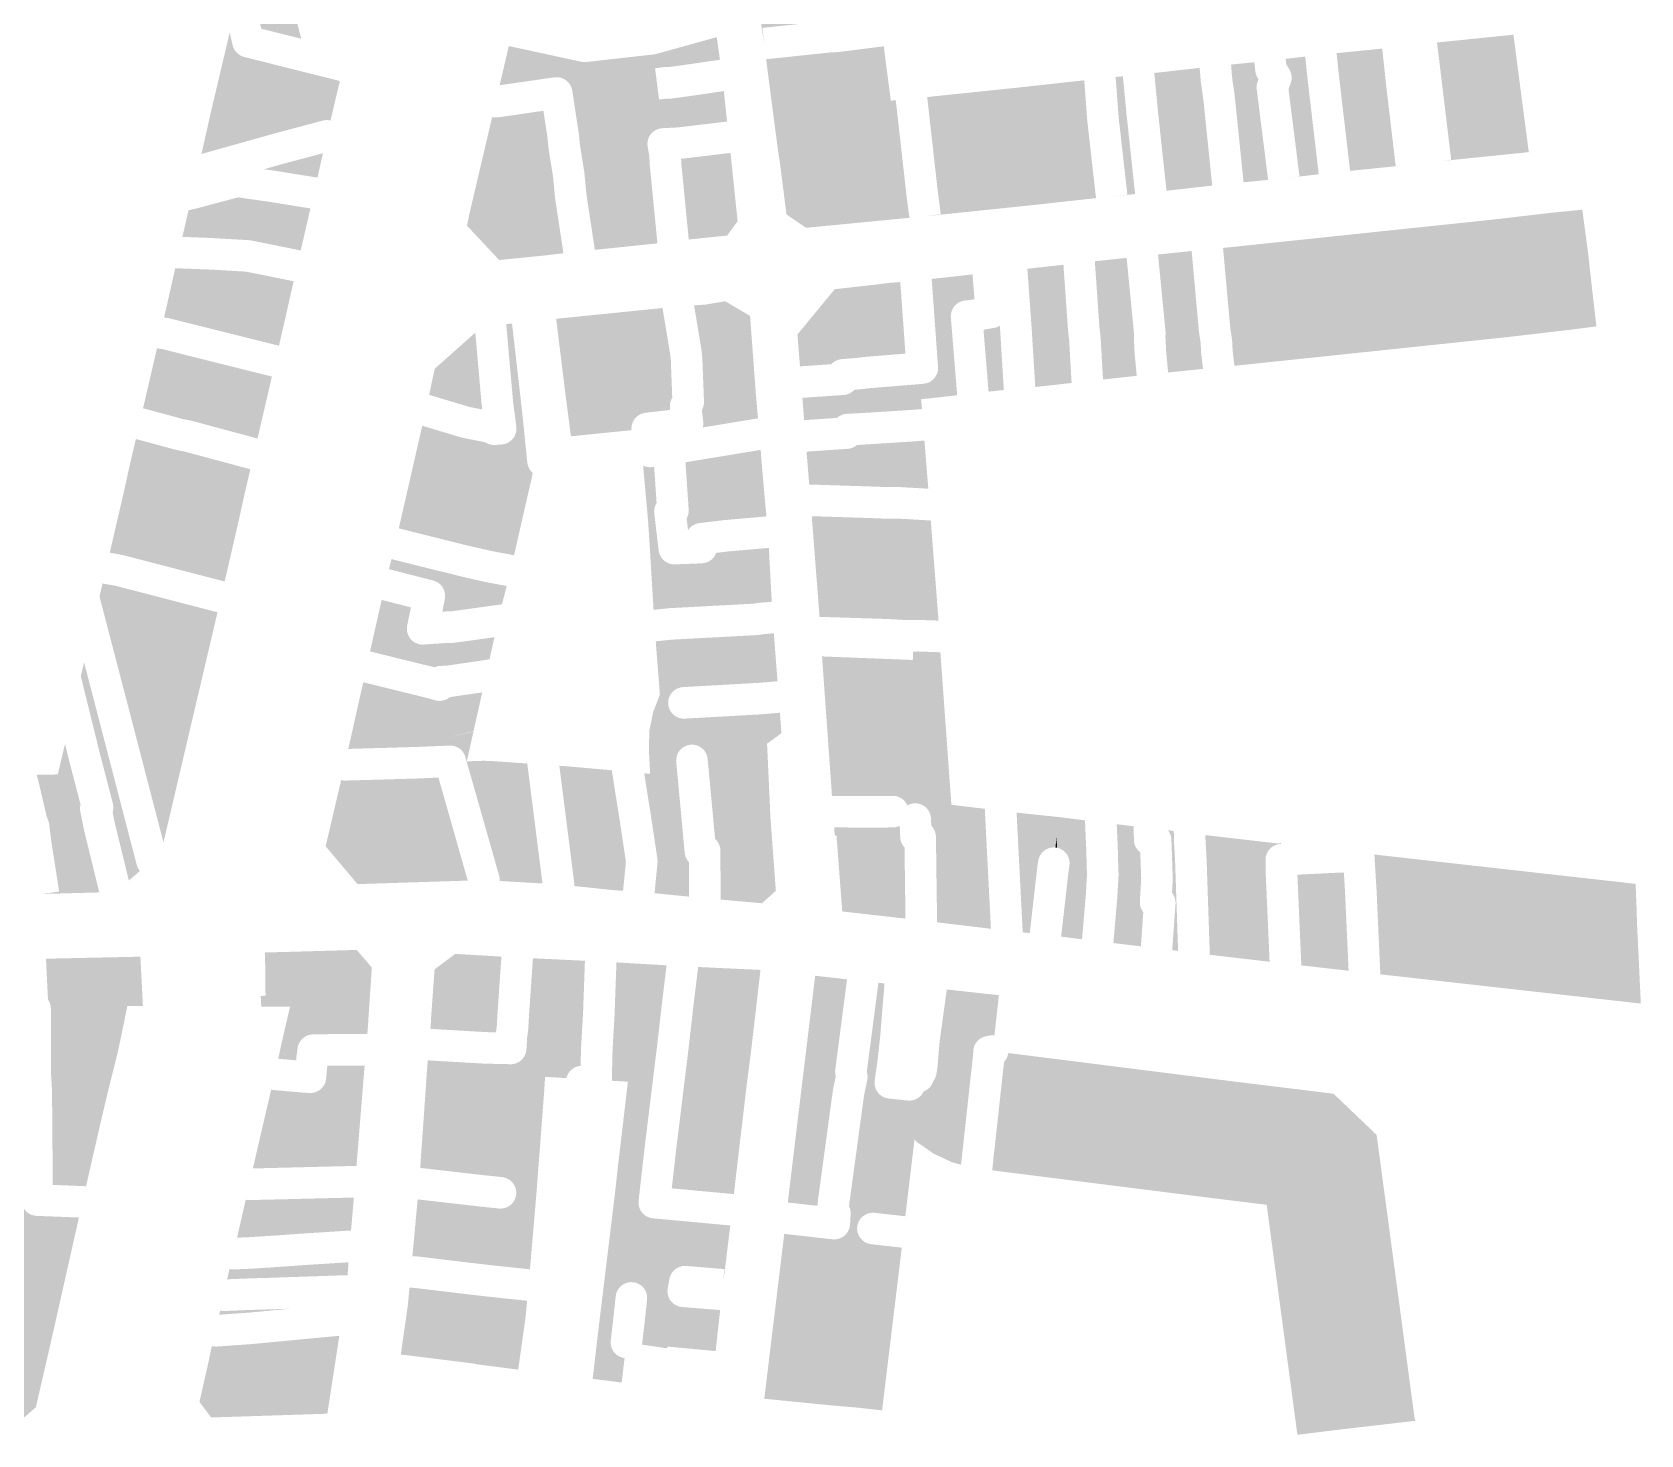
# Model space of a CAD drawing. Header units: inches. Extents: x 352763 to 353231, y 6688977 to 6689597.
# Drawn here: x 353011.4 to 353215.3, y 6688994.9 to 6689172.6 of the extents above; entities that cross this region are included whole.
import ezdxf

# ---------------------------------------------------------------- set-up
doc = ezdxf.new("R2010")
doc.units = ezdxf.units.IN
doc.header["$MEASUREMENT"] = 0

msp = doc.modelspace()

# ---------------------------------------------------------------- hatches: boundary and pattern name
for points in [[(353044.5577, 6689175.4733), (353045.5285, 6689171.7357), (353040.45, 6689173.0113), (353040.1798, 6689174.1863), (353040.1573, 6689174.2748), (353038.3407, 6689180.7952), (353038.4246, 6689181.142), (353040.5513, 6689190.211), (353044.0925, 6689176.8873), (353044.127, 6689176.772), (353044.5577, 6689175.4733)], [(353103.9806, 6689173.1156), (353104.1903, 6689171.1266), (353103.0419, 6689178.7594), (353102.7866, 6689180.8883), (353101.7285, 6689188.6624), (353110.267, 6689189.4892), (353110.3317, 6689189.4965), (353112.6941, 6689189.8031), (353116.3027, 6689190.2505), (353116.5917, 6689190.2713), (353117.6339, 6689183.0232), (353117.6798, 6689182.675), (353117.9085, 6689180.769), (353118.8135, 6689174.7441), (353113.1622, 6689174.0342), (353112.244, 6689173.9843), (353112.1429, 6689173.9762), (353103.9806, 6689173.1156)], [(353050.4192, 6689166.384), (353049.2317, 6689161.3788), (353049.1189, 6689161.4091), (353048.7716, 6689161.4394), (353048.4243, 6689161.4091), (353048.2558, 6689161.3718), (353042.0823, 6689159.7238), (353032.876, 6689157.1374), (353034.1579, 6689162.8205), (353036.2615, 6689171.6894), (353036.4524, 6689172.547), (353036.8262, 6689170.9215), (353036.8959, 6689170.6857), (353037.0432, 6689170.3698), (353037.2432, 6689170.0842), (353037.4897, 6689169.8377), (353037.7753, 6689169.6377), (353038.0912, 6689169.4904), (353038.2881, 6689169.43), (353050.3935, 6689166.3895), (353050.4192, 6689166.384)], [(353090.1595, 6689169.7431), (353090.3942, 6689167.2556), (353087.3266, 6689166.6551), (353083.7237, 6689165.9745), (353080.2783, 6689165.396), (353079.9696, 6689165.3026), (353079.8499, 6689165.2774), (353079.7767, 6689165.5509), (353079.6293, 6689165.8668), (353079.4294, 6689166.1524), (353079.1829, 6689166.3989), (353078.8973, 6689166.5989), (353078.5813, 6689166.7462), (353078.2446, 6689166.8364), (353077.8973, 6689166.8668), (353077.613, 6689166.8465), (353070.6669, 6689165.8492), (353071.8338, 6689170.8139), (353071.8677, 6689170.8041), (353081.0023, 6689168.8265), (353081.3229, 6689168.7839), (353081.6463, 6689168.7935), (353089.9729, 6689169.7227), (353090.1595, 6689169.7431)], [(353090.6255, 6689166.0182), (353090.3942, 6689167.2556), (353090.1595, 6689169.7431), (353090.1925, 6689169.7467), (353090.3193, 6689169.7611), (353090.5073, 6689169.8075), (353090.6572, 6689169.8475), (353098.1917, 6689171.9422), (353098.5966, 6689169.0759), (353098.5872, 6689169.0752), (353094.2385, 6689168.44), (353092.1477, 6689168.1556), (353091.9634, 6689168.1664), (353091.8474, 6689168.1697), (353091.6013, 6689168.1545), (353090.3794, 6689168.003), (353090.6255, 6689166.0182)], [(353120.0054, 6689165.7793), (353120.2536, 6689163.8943), (353120.8838, 6689163.9552), (353122.2485, 6689151.8059), (353122.6096, 6689149.0521), (353109.5051, 6689147.7857), (353107.0262, 6689149.4875), (353106.1414, 6689156.4374), (353105.9728, 6689157.4486), (353105.1313, 6689163.8397), (353104.4465, 6689169.1425), (353112.5119, 6689169.9929), (353113.45, 6689170.044), (353113.5906, 6689170.0566), (353119.3584, 6689170.7811), (353120.0054, 6689165.7793)], [(353184.2511, 6689155.5846), (353178.4674, 6689154.9979), (353178.4656, 6689155.0288), (353176.9981, 6689167.5604), (353176.7601, 6689169.9106), (353182.5419, 6689170.4906), (353183.0332, 6689165.8705), (353184.2511, 6689155.5846)], [(353201.1173, 6689157.3696), (353189.5207, 6689156.1881), (353191.2814, 6689156.4048), (353189.4885, 6689171.2625), (353199.0532, 6689172.237), (353199.1667, 6689172.2569), (353201.1173, 6689157.3696)], [(353168.0765, 6689153.8595), (353164.9659, 6689153.5523), (353164.9655, 6689153.5597), (353163.8529, 6689164.4171), (353163.8428, 6689164.4994), (353163.5268, 6689166.685), (353163.376, 6689168.4678), (353166.3302, 6689168.7598), (353166.4542, 6689167.62), (353166.5044, 6689167.3424), (353166.5932, 6689167.0747), (353166.7188, 6689166.8221), (353166.8534, 6689166.5974), (353166.7397, 6689166.2938), (353166.6534, 6689165.9868), (353166.617, 6689165.67), (353166.6314, 6689165.3514), (353168.0765, 6689153.8595)], [(353174.4923, 6689154.5669), (353170.0676, 6689154.0562), (353172.0519, 6689154.3058), (353170.6617, 6689165.3612), (353170.9407, 6689166.106), (353171.0341, 6689166.4515), (353171.0645, 6689166.7988), (353171.0341, 6689167.1461), (353170.9439, 6689167.4828), (353170.7882, 6689167.813), (353170.3833, 6689168.4886), (353170.3073, 6689169.1872), (353172.7835, 6689169.4777), (353173.0217, 6689167.1263), (353174.4923, 6689154.5669)], [(353090.6255, 6689166.0182), (353091.1951, 6689160.3919), (353091.0487, 6689160.377), (353090.712, 6689160.2868), (353090.396, 6689160.1395), (353090.1105, 6689159.9395), (353089.8639, 6689159.693), (353089.664, 6689159.4074), (353089.5166, 6689159.0915), (353089.4264, 6689158.7547), (353089.396, 6689158.4074), (353089.4279, 6689158.052), (353089.6375, 6689156.9303), (353089.7041, 6689155.7206), (353089.7106, 6689155.6363), (353090.6608, 6689145.9009), (353090.6725, 6689145.8161), (353082.7322, 6689144.9908), (353082.7251, 6689145.0856), (353081.6907, 6689151.8808), (353081.4102, 6689154.7374), (353081.3948, 6689154.8571), (353080.8486, 6689158.279), (353080.7116, 6689159.6736), (353080.6982, 6689159.7805), (353079.8743, 6689165.1691), (353079.8669, 6689165.2141), (353079.8499, 6689165.2774), (353079.9696, 6689165.3026), (353080.2783, 6689165.396), (353083.7237, 6689165.9745), (353087.3266, 6689166.6551), (353090.3942, 6689167.2556), (353090.6255, 6689166.0182)], [(353127.3474, 6689149.53), (353124.6015, 6689149.2446), (353126.5845, 6689149.5048), (353126.2191, 6689152.2893), (353124.8642, 6689164.3527), (353125.7967, 6689164.4496), (353136.7351, 6689165.5866), (353144.7699, 6689166.471), (353145.1551, 6689161.3579), (353145.1621, 6689161.2835), (353146.2629, 6689151.5451), (353138.3313, 6689150.6717), (353127.3474, 6689149.53)], [(353151.2172, 6689152.0577), (353148.2509, 6689151.764), (353150.2383, 6689151.9887), (353149.141, 6689161.6956), (353148.75, 6689166.8865), (353149.6708, 6689166.9777), (353150.1356, 6689162.1293), (353151.2172, 6689152.0577)], [(353160.9892, 6689153.1318), (353155.1949, 6689152.4787), (353154.1151, 6689162.5337), (353153.6487, 6689167.3993), (353159.3973, 6689168.0468), (353159.546, 6689166.2888), (353159.5595, 6689166.1712), (353159.878, 6689163.9681), (353160.9864, 6689153.152), (353160.9892, 6689153.1318)], [(353091.1951, 6689160.3919), (353090.6255, 6689166.0182), (353090.8716, 6689164.0334), (353091.9129, 6689164.1625), (353092.1091, 6689164.1511), (353092.2252, 6689164.1478), (353092.4947, 6689164.166), (353094.7971, 6689164.4792), (353099.0879, 6689165.1059), (353099.4982, 6689161.2466), (353099.472, 6689161.2451), (353093.2799, 6689160.5046), (353091.3959, 6689160.4091), (353091.2959, 6689160.4022), (353091.1951, 6689160.3919)], [(353076.2198, 6689162.6054), (353076.736, 6689159.2291), (353076.8736, 6689157.828), (353076.8891, 6689157.7082), (353077.4353, 6689154.2863), (353077.7151, 6689151.4369), (353077.7283, 6689151.3314), (353078.7596, 6689144.5563), (353076.2446, 6689144.2676), (353070.6015, 6689143.7056), (353066.5331, 6689148.059), (353066.8501, 6689149.5982), (353069.7197, 6689161.8175), (353069.8281, 6689161.7885), (353070.1754, 6689161.7581), (353070.4596, 6689161.7784), (353076.2198, 6689162.6054)], [(353048.2749, 6689157.2368), (353047.5754, 6689154.1352), (353047.4696, 6689154.1631), (353042.0299, 6689155.0389), (353040.8161, 6689155.2133), (353043.1391, 6689155.8659), (353048.2749, 6689157.2368)], [(353099.5163, 6689146.8088), (353094.6407, 6689146.302), (353093.6958, 6689155.9828), (353093.675, 6689156.5237), (353099.9303, 6689157.2714), (353100.0081, 6689156.5715), (353100.8349, 6689148.6236), (353099.5163, 6689146.8088)], [(353046.6862, 6689150.2378), (353045.4576, 6689144.9139), (353045.4032, 6689144.9292), (353039.1832, 6689146.181), (353039.1359, 6689146.1899), (353038.9047, 6689146.2169), (353035.7312, 6689146.4015), (353034.1246, 6689146.4947), (353030.4606, 6689146.635), (353031.2379, 6689150.0034), (353032.2731, 6689150.2429), (353032.3389, 6689150.2593), (353037.4956, 6689151.6384), (353037.6186, 6689151.6312), (353041.4278, 6689151.0845), (353046.6862, 6689150.2378)], [(353164.7641, 6689130.4028), (353163.8076, 6689130.3113), (353163.6733, 6689131.4096), (353163.5811, 6689132.2392), (353163.5104, 6689133.5231), (353163.4914, 6689133.7092), (353163.2815, 6689135.111), (353162.3622, 6689145.2321), (353162.3609, 6689145.2412), (353163.2674, 6689145.3278), (353179.9732, 6689147.0827), (353196.6789, 6689148.8376), (353204.3123, 6689149.7291), (353207.8959, 6689150.0772), (353208.6379, 6689144.582), (353209.1855, 6689139.6546), (353209.6871, 6689135.2938), (353209.6699, 6689135.2919), (353206.1333, 6689134.8403), (353198.3325, 6689133.9293), (353164.7641, 6689130.4028)], [(353151.4253, 6689129.03), (353147.149, 6689128.5659), (353146.8481, 6689133.8284), (353146.8391, 6689133.935), (353146.6942, 6689135.2386), (353146.1163, 6689143.4656), (353146.107, 6689143.5409), (353150.144, 6689143.9791), (353151.0771, 6689134.4202), (353151.0604, 6689134.1321), (353151.057, 6689134.016), (353151.0594, 6689133.9178), (353151.1636, 6689131.7977), (353151.1702, 6689131.7062), (353151.4253, 6689129.03)], [(353159.8264, 6689129.9137), (353155.403, 6689129.4539), (353155.1566, 6689132.0399), (353155.0599, 6689134.007), (353155.0794, 6689134.3435), (353155.0828, 6689134.4595), (353155.0734, 6689134.6539), (353154.123, 6689144.3892), (353154.1213, 6689144.4016), (353158.3809, 6689144.8444), (353159.3032, 6689134.6914), (353159.317, 6689134.5762), (353159.5216, 6689133.2096), (353159.5902, 6689131.9637), (353159.5994, 6689131.8528), (353159.7002, 6689130.9459), (353159.8264, 6689129.9137)], [(353044.5646, 6689141.0177), (353042.7031, 6689132.8397), (353028.8451, 6689136.308), (353028.7029, 6689136.3381), (353028.1379, 6689136.4354), (353029.5563, 6689142.6668), (353033.932, 6689142.4993), (353035.499, 6689142.4082), (353038.532, 6689142.2318), (353044.5646, 6689141.0177)], [(353124.544, 6689126.1181), (353124.3964, 6689128.0226), (353124.4046, 6689128.0233), (353124.5891, 6689128.047), (353124.9258, 6689128.1373), (353125.2418, 6689128.2846), (353125.5273, 6689128.4845), (353125.7739, 6689128.7311), (353125.9738, 6689129.0166), (353126.1212, 6689129.3326), (353126.2114, 6689129.6693), (353126.2418, 6689130.0166), (353126.2366, 6689130.1599), (353125.8595, 6689135.4118), (353125.4391, 6689141.2226), (353125.4295, 6689141.3005), (353130.6132, 6689141.8809), (353130.8573, 6689138.7321), (353130.7821, 6689138.719), (353129.6091, 6689138.5735), (353129.5079, 6689138.5583), (353129.1711, 6689138.4681), (353128.8552, 6689138.3208), (353128.5696, 6689138.1208), (353128.3231, 6689137.8743), (353128.1231, 6689137.5887), (353127.9758, 6689137.2728), (353127.8856, 6689136.936), (353127.8552, 6689136.5887), (353127.8618, 6689136.4263), (353128.6646, 6689126.574), (353125.1342, 6689126.1737), (353124.6547, 6689126.1271), (353124.544, 6689126.1181)], [(353143.1676, 6689128.1271), (353138.5641, 6689127.6156), (353138.114, 6689134.9111), (353137.5695, 6689142.5186), (353137.5578, 6689142.5962), (353142.1318, 6689143.1044), (353142.7069, 6689134.9179), (353142.7142, 6689134.8371), (353142.8576, 6689133.5465), (353143.1676, 6689128.1271)], [(353108.7617, 6689130.2335), (353108.7399, 6689130.2309), (353108.4163, 6689134.2747), (353113.1469, 6689140.0079), (353117.7257, 6689140.5206), (353120.245, 6689140.8192), (353121.4508, 6689140.9168), (353121.8699, 6689135.1242), (353122.1051, 6689131.8487), (353116.9181, 6689131.4249), (353116.7849, 6689131.4095), (353116.3144, 6689131.3391), (353114.0181, 6689131.1481), (353113.8366, 6689131.1246), (353113.4999, 6689131.0343), (353113.1839, 6689130.887), (353112.8983, 6689130.687), (353112.7176, 6689130.5063), (353108.7617, 6689130.2335)], [(353103.263, 6689123.622), (353096.4297, 6689122.4964), (353096.4599, 6689122.6091), (353096.4903, 6689122.9564), (353096.4781, 6689123.1773), (353096.3068, 6689124.7311), (353096.4304, 6689124.9842), (353096.5172, 6689125.2521), (353096.5656, 6689125.5295), (353096.5744, 6689125.811), (353096.3614, 6689131.2754), (353096.3507, 6689131.4183), (353096.2512, 6689132.3142), (353096.2362, 6689132.4224), (353095.3122, 6689137.9617), (353096.8093, 6689138.0649), (353099.2595, 6689138.4788), (353102.4119, 6689136.6265), (353103.1355, 6689126.9044), (353103.4171, 6689123.6346), (353103.263, 6689123.622)], [(353087.3894, 6689122.1484), (353079.7325, 6689121.374), (353079.6327, 6689121.908), (353079.484, 6689123.0856), (353078.9609, 6689127.1187), (353077.8334, 6689136.2586), (353091.3243, 6689137.6229), (353091.3349, 6689137.4944), (353092.2817, 6689131.8182), (353092.3673, 6689131.0479), (353092.5487, 6689126.2615), (353092.5094, 6689126.1962), (353092.3621, 6689125.8802), (353092.2719, 6689125.5435), (353092.2415, 6689125.1962), (353092.2537, 6689124.9754), (353092.2827, 6689124.714), (353089.1459, 6689124.3504), (353089.0289, 6689124.3333), (353088.6921, 6689124.2431), (353088.3762, 6689124.0957), (353088.0906, 6689123.8958), (353087.8441, 6689123.6492), (353087.6441, 6689123.3637), (353087.4968, 6689123.0477), (353087.4065, 6689122.711), (353087.3762, 6689122.3637), (353087.3894, 6689122.1484)], [(353068.3975, 6689125.3315), (353068.4689, 6689124.7661), (353066.8572, 6689125.0877), (353061.8803, 6689126.5792), (353061.7282, 6689126.6153), (353062.4468, 6689129.9378), (353067.5869, 6689134.5035), (353068.3894, 6689125.4064), (353068.3975, 6689125.3315)], [(353074.1818, 6689118.034), (353071.2905, 6689117.7407), (353071.1605, 6689119.4173), (353071.0545, 6689120.2023), (353071.0368, 6689120.3498), (353071.1465, 6689120.3615), (353071.4832, 6689120.4518), (353071.7992, 6689120.5991), (353072.0848, 6689120.7991), (353072.3313, 6689121.0456), (353072.5313, 6689121.3312), (353072.6786, 6689121.6471), (353072.7688, 6689121.9839), (353072.7992, 6689122.3312), (353072.7816, 6689122.5736), (353072.7707, 6689122.6787), (353072.5789, 6689124.2548), (353072.5664, 6689124.3411), (353072.5167, 6689124.6391), (353072.3707, 6689125.7954), (353071.5066, 6689135.5898), (353072.2464, 6689135.6513), (353072.2499, 6689135.5893), (353073.5057, 6689124.6243), (353073.9396, 6689120.3821), (353074.1818, 6689118.034)], [(353134.0282, 6689127.1821), (353132.6438, 6689127.0251), (353132.0018, 6689134.8712), (353133.3372, 6689135.104), (353133.533, 6689135.1402), (353133.7224, 6689135.2017), (353133.9022, 6689135.2875), (353134.0691, 6689135.396), (353134.1229, 6689134.6452), (353134.5803, 6689127.2306), (353134.0282, 6689127.1821)], [(353041.8068, 6689128.9431), (353039.982, 6689121.0918), (353031.6137, 6689123.3446), (353031.4514, 6689123.3811), (353030.6347, 6689123.5295), (353025.9937, 6689124.7875), (353025.4713, 6689124.9172), (353027.2409, 6689132.531), (353027.9465, 6689132.4095), (353041.7736, 6689128.949), (353041.8068, 6689128.9431)], [(353124.544, 6689126.1181), (353124.1041, 6689126.0825), (353124.1987, 6689124.8274), (353123.0607, 6689124.7274), (353116.7058, 6689124.3226), (353114.6661, 6689124.2201), (353114.4192, 6689124.1922), (353114.0824, 6689124.102), (353113.7665, 6689123.9547), (353113.4809, 6689123.7547), (353113.4292, 6689123.703), (353109.2751, 6689123.4165), (353109.2625, 6689123.415), (353109.0495, 6689126.2439), (353114.2893, 6689126.6052), (353114.499, 6689126.6309), (353114.8357, 6689126.7211), (353115.1517, 6689126.8684), (353115.4372, 6689127.0684), (353115.6378, 6689127.269), (353116.7115, 6689127.3583), (353116.8417, 6689127.3735), (353117.3107, 6689127.4437), (353124.3964, 6689128.0226), (353124.544, 6689126.1181)], [(353071.0368, 6689120.3498), (353071.0545, 6689120.2023), (353071.1605, 6689119.4173), (353071.2905, 6689117.7407), (353072.6505, 6689106.9744), (353072.4976, 6689106.3051), (353069.8812, 6689106.7875), (353066.6489, 6689107.5216), (353057.9251, 6689109.694), (353057.8871, 6689109.7021), (353060.8595, 6689122.7093), (353065.7992, 6689121.229), (353065.982, 6689121.1835), (353068.8172, 6689120.6178), (353068.9799, 6689120.5261), (353069.2456, 6689120.4012), (353069.5266, 6689120.3165), (353069.817, 6689120.2738), (353070.1106, 6689120.2742), (353070.7995, 6689120.3275), (353070.9479, 6689120.3403), (353071.0368, 6689120.3498)], [(353037.4954, 6689110.2483), (353035.8169, 6689102.9753), (353023.1726, 6689106.2591), (353023.1058, 6689106.2752), (353022.4322, 6689106.4257), (353022.3317, 6689106.4454), (353021.3414, 6689106.6078), (353021.2513, 6689106.6295), (353022.8682, 6689113.5721), (353023.7968, 6689117.76), (353024.5624, 6689121.0216), (353024.9885, 6689120.9159), (353029.6701, 6689119.6466), (353029.8358, 6689119.6092), (353030.6542, 6689119.4604), (353039.0091, 6689117.2113), (353039.0726, 6689117.1991), (353038.4205, 6689114.4226), (353037.4954, 6689110.2483)], [(353094.6892, 6689109.6769), (353094.549, 6689109.4767), (353094.3737, 6689110.9485), (353094.4999, 6689111.2123), (353094.5862, 6689111.4917), (353094.6305, 6689111.7808), (353094.632, 6689112.0732), (353094.2242, 6689118.0792), (353103.7511, 6689119.6486), (353103.8978, 6689117.8476), (353104.3071, 6689113.1507), (353104.4499, 6689111.6959), (353104.495, 6689111.2253), (353099.1764, 6689110.758), (353099.114, 6689110.7515), (353095.9838, 6689110.3772), (353095.8739, 6689110.3609), (353095.5372, 6689110.2707), (353095.2212, 6689110.1234), (353094.9357, 6689109.9234), (353094.6892, 6689109.6769)], [(353124.5094, 6689120.8393), (353125.0056, 6689114.7295), (353124.1898, 6689114.7769), (353121.5451, 6689114.9307), (353121.4404, 6689114.934), (353119.3707, 6689114.9458), (353118.894, 6689114.9736), (353118.843, 6689114.9759), (353110.1406, 6689115.2593), (353110.0755, 6689115.2603), (353109.9142, 6689115.2462), (353109.5746, 6689119.4277), (353114.8027, 6689119.7882), (353115.1187, 6689119.8354), (353115.423, 6689119.9327), (353115.7078, 6689120.0776), (353115.9656, 6689120.2662), (353116.9333, 6689120.3291), (353123.3389, 6689120.7371), (353123.3868, 6689120.7407), (353124.5094, 6689120.8393)], [(353072.6505, 6689106.9744), (353071.2905, 6689117.7407), (353074.1818, 6689118.034), (353074.1821, 6689118.0306), (353074.2019, 6689117.8885), (353074.2921, 6689117.5517), (353074.4395, 6689117.2358), (353074.6394, 6689116.9502), (353074.8761, 6689116.7135), (353072.6505, 6689106.9744)], [(353089.3901, 6689117.4801), (353089.7374, 6689117.4498), (353090.0847, 6689117.4801), (353090.2526, 6689117.5251), (353090.5657, 6689112.9137), (353090.5203, 6689112.8488), (353090.373, 6689112.5328), (353090.2827, 6689112.1961), (353090.2523, 6689111.8488), (353090.2664, 6689111.6123), (353090.8268, 6689106.9066), (353090.8431, 6689106.7958), (353090.9333, 6689106.459), (353091.0807, 6689106.1431), (353091.2806, 6689105.8575), (353091.5272, 6689105.611), (353091.8127, 6689105.411), (353092.1287, 6689105.2637), (353092.4654, 6689105.1734), (353092.8127, 6689105.1431), (353092.8916, 6689105.1446), (353096.3112, 6689105.2796), (353096.5796, 6689105.3084), (353096.9164, 6689105.3986), (353097.2323, 6689105.546), (353097.5179, 6689105.7459), (353097.7644, 6689105.9925), (353097.9644, 6689106.278), (353098.113, 6689106.5987), (353099.5578, 6689106.7761), (353104.7936, 6689107.2361), (353105.1619, 6689100.4034), (353105.1081, 6689100.4012), (353103.5084, 6689100.2717), (353103.3225, 6689100.2478), (353103.2189, 6689100.2267), (353103.0045, 6689100.1771), (353092.2267, 6689099.5992), (353092.1271, 6689099.5914), (353090.1829, 6689099.3893), (353089.6401, 6689108.2943), (353089.4924, 6689110.5564), (353089.3725, 6689111.9338), (353088.9532, 6689116.5613), (353088.8637, 6689117.6588), (353089.0534, 6689117.5704), (353089.3901, 6689117.4801)], [(353125.3187, 6689110.7046), (353126.3019, 6689098.0218), (353123.7814, 6689098.1104), (353123.6921, 6689098.1114), (353122.3081, 6689098.0853), (353120.0427, 6689098.217), (353119.9908, 6689098.2193), (353111.4395, 6689098.494), (353111.3753, 6689098.495), (353111.2213, 6689098.4815), (353110.231, 6689111.2542), (353118.6873, 6689110.9788), (353119.1908, 6689110.9496), (353119.2955, 6689110.9462), (353121.3652, 6689110.9344), (353123.9576, 6689110.7837), (353125.3187, 6689110.7046)], [(353064.5448, 6689099.2008), (353063.4125, 6689099.1626), (353063.719, 6689100.7617), (353063.7287, 6689100.8128), (353063.7591, 6689101.1601), (353063.7287, 6689101.5074), (353063.6384, 6689101.8441), (353063.4911, 6689102.1601), (353063.2911, 6689102.4457), (353063.0446, 6689102.6922), (353062.7591, 6689102.8922), (353062.4431, 6689103.0395), (353062.2564, 6689103.0973), (353056.6538, 6689104.5357), (353056.6402, 6689104.5387), (353056.9581, 6689105.8127), (353065.7226, 6689103.6303), (353069.0352, 6689102.8777), (353069.1155, 6689102.8612), (353071.5617, 6689102.4102), (353070.9743, 6689100.0936), (353066.7323, 6689099.4982), (353064.5448, 6689099.2008)], [(353029.3656, 6689075.4834), (353028.0606, 6689069.9292), (353023.4546, 6689087.6482), (353019.9515, 6689101.0698), (353020.3415, 6689102.7343), (353020.4764, 6689102.7018), (353020.6094, 6689102.6745), (353021.6162, 6689102.5094), (353022.2004, 6689102.3789), (353034.8643, 6689099.09), (353034.9098, 6689099.0801), (353029.3656, 6689075.4834)], [(353060.5622, 6689095.0118), (353060.9095, 6689094.9814), (353061.0508, 6689094.9864), (353063.602, 6689095.1671), (353064.7802, 6689095.2064), (353064.9829, 6689095.2235), (353067.2798, 6689095.5359), (353070.0154, 6689095.9198), (353069.3879, 6689093.1124), (353069.3589, 6689093.1076), (353064.0381, 6689092.3266), (353063.1407, 6689092.2778), (353062.8988, 6689092.256), (353062.6633, 6689092.1968), (353062.4398, 6689092.1016), (353054.2835, 6689094.1072), (353054.2453, 6689094.1152), (353055.7167, 6689100.6466), (353059.4204, 6689099.6957), (353058.9496, 6689097.3799), (353058.9399, 6689097.3287), (353058.9095, 6689096.9814), (353058.9399, 6689096.6341), (353059.0302, 6689096.2974), (353059.1775, 6689095.9814), (353059.3775, 6689095.6959), (353059.624, 6689095.4493), (353059.9095, 6689095.2494), (353060.2255, 6689095.102), (353060.5622, 6689095.0118)], [(353092.0434, 6689087.4117), (353091.1297, 6689087.3244), (353090.4309, 6689087.2198), (353090.9812, 6689088.6477), (353090.4587, 6689095.397), (353090.4811, 6689095.3988), (353092.4908, 6689095.6076), (353103.3926, 6689096.1921), (353103.6329, 6689096.2196), (353103.7365, 6689096.2408), (353103.9776, 6689096.2966), (353105.4241, 6689096.4137), (353105.8949, 6689090.3417), (353105.8743, 6689090.3408), (353103.6196, 6689090.1427), (353093.9147, 6689089.5979), (353093.6795, 6689089.5707), (353093.3428, 6689089.4804), (353093.0268, 6689089.3331), (353092.7413, 6689089.1331), (353092.4947, 6689088.8866), (353092.2948, 6689088.6011), (353092.1475, 6689088.2851), (353092.0572, 6689087.9484), (353092.0268, 6689087.6011), (353092.0434, 6689087.4117)], [(353123.285, 6689074.8731), (353122.9988, 6689074.848), (353122.662, 6689074.7578), (353122.3478, 6689074.6113), (353122.2519, 6689074.8216), (353122.0519, 6689075.1072), (353121.8054, 6689075.3537), (353121.5198, 6689075.5536), (353121.2039, 6689075.701), (353120.8671, 6689075.7912), (353120.5047, 6689075.8215), (353118.9901, 6689075.7986), (353112.941, 6689075.8173), (353112.7962, 6689075.8048), (353111.8574, 6689088.975), (353111.5359, 6689093.4855), (353123.0395, 6689093.035), (353123.0812, 6689094.0993), (353123.0924, 6689094.0995), (353123.0515, 6689092.5895), (353123.133, 6689078.3428), (353123.285, 6689074.8731)], [(353123.285, 6689074.8731), (353123.133, 6689078.3428), (353123.0515, 6689092.5895), (353123.0924, 6689094.0995), (353123.695, 6689094.111), (353126.5381, 6689094.011), (353127.9101, 6689074.9387), (353127.9261, 6689074.6891), (353132.1659, 6689074.1815), (353132.9432, 6689058.9815), (353126.0948, 6689059.8013), (353126.1158, 6689060.0517), (353125.9725, 6689070.6438), (353125.9423, 6689070.964), (353125.8521, 6689071.3007), (353125.7048, 6689071.6167), (353125.5048, 6689071.9023), (353125.3855, 6689072.0216), (353125.3441, 6689072.966), (353125.3157, 6689073.2257), (353125.2254, 6689073.5625), (353125.0781, 6689073.8784), (353124.8781, 6689074.164), (353124.6316, 6689074.4105), (353124.346, 6689074.6105), (353124.0301, 6689074.7578), (353123.6933, 6689074.848), (353123.346, 6689074.8784), (353123.285, 6689074.8731)], [(353025.0811, 6689066.3007), (353023.6739, 6689065.0968), (353021.9022, 6689072.3141), (353021.6173, 6689073.7501), (353021.6845, 6689074.0193), (353021.7125, 6689074.2954), (353021.7006, 6689074.5725), (353021.649, 6689074.8452), (353019.9794, 6689081.2731), (353017.5838, 6689090.967), (353017.9957, 6689092.7244), (353019.5838, 6689086.64), (353024.664, 6689067.0966), (353024.7202, 6689066.9157), (353024.8676, 6689066.5998), (353025.0675, 6689066.3142), (353025.0811, 6689066.3007)], [(353063.7434, 6689083.131), (353063.9601, 6689082.1738), (353059.927, 6689082.0096), (353051.4884, 6689081.7669), (353053.3804, 6689090.2101), (353061.5875, 6689088.192), (353062.5194, 6689087.9239), (353062.7251, 6689087.8763), (353063.0724, 6689087.846), (353063.4197, 6689087.8763), (353063.7564, 6689087.9666), (353064.0724, 6689088.1139), (353064.3717, 6689088.3276), (353064.5285, 6689088.3557), (353068.454, 6689088.932), (353068.253, 6689087.9841), (353067.3578, 6689083.9877), (353063.7434, 6689083.131)], [(353091.621, 6689082.734), (353091.0792, 6689082.543), (353089.6018, 6689082.3218), (353089.658, 6689084.1104), (353090.1283, 6689086.4348), (353090.4309, 6689087.2198), (353091.1297, 6689087.3244), (353091.2164, 6689086.2068), (353091.621, 6689082.734)], [(353094.3578, 6689085.6165), (353094.7577, 6689083.2192), (353091.621, 6689082.734), (353091.2164, 6689086.2068), (353091.1297, 6689087.3244), (353092.0434, 6689087.4117), (353092.0572, 6689087.2538), (353092.1475, 6689086.917), (353092.2948, 6689086.6011), (353092.4947, 6689086.3155), (353092.7413, 6689086.069), (353093.0268, 6689085.869), (353093.3428, 6689085.7217), (353093.6795, 6689085.6314), (353094.0268, 6689085.6011), (353094.1389, 6689085.6042), (353094.3578, 6689085.6165)], [(353094.8487, 6689082.2927), (353094.7577, 6689083.2192), (353094.3578, 6689085.6165), (353103.8753, 6689086.1508), (353103.9382, 6689086.1553), (353106.1975, 6689086.3538), (353106.3895, 6689083.7669), (353104.5678, 6689082.4263), (353105.0021, 6689072.9435), (353105.6824, 6689063.7802), (353103.9233, 6689062.2135), (353098.6667, 6689062.6807), (353098.6823, 6689062.862), (353098.6526, 6689068.877), (353098.6223, 6689069.2144), (353098.532, 6689069.5511), (353098.3847, 6689069.8671), (353098.1847, 6689070.1527), (353097.9806, 6689070.3568), (353097.6432, 6689074.0064), (353097.0347, 6689080.4964), (353097.013, 6689080.657), (353096.9228, 6689080.9938), (353096.7755, 6689081.3097), (353096.5755, 6689081.5953), (353096.329, 6689081.8418), (353096.0434, 6689082.0418), (353095.7275, 6689082.1891), (353095.3907, 6689082.2793), (353095.0434, 6689082.3097), (353094.8487, 6689082.2927)], [(353063.9601, 6689082.1738), (353063.7434, 6689083.131), (353067.3483, 6689083.9451), (353066.5069, 6689080.1893), (353068.1095, 6689080.2518), (353068.694, 6689080.2632), (353069.7405, 6689080.2267), (353074.1718, 6689079.9161), (353076.1017, 6689064.7213), (353070.6774, 6689065.0367), (353070.6876, 6689065.1524), (353070.6572, 6689065.4997), (353070.6112, 6689065.6996), (353066.3816, 6689080.5483), (353066.3262, 6689080.7456), (353066.2863, 6689080.8836), (353066.139, 6689081.1996), (353065.939, 6689081.4851), (353065.6925, 6689081.7316), (353065.4069, 6689081.9316), (353065.091, 6689082.0789), (353064.7542, 6689082.1692), (353064.4069, 6689082.1996), (353064.3217, 6689082.1941), (353064.0593, 6689082.1778), (353063.9601, 6689082.1738)], [(353094.8487, 6689082.2927), (353094.6961, 6689082.2793), (353094.3594, 6689082.1891), (353094.0434, 6689082.0418), (353093.7579, 6689081.8418), (353093.5113, 6689081.5953), (353093.3114, 6689081.3097), (353093.164, 6689080.9938), (353093.0738, 6689080.657), (353093.0434, 6689080.3097), (353093.0522, 6689080.123), (353093.0555, 6689080.0883), (353091.762, 6689079.9442), (353091.3842, 6689079.9661), (353091.0792, 6689082.543), (353091.621, 6689082.734), (353094.7577, 6689083.2192), (353094.8487, 6689082.2927)], [(353019.9263, 6689063.5849), (353012.8594, 6689063.3919), (353014.8356, 6689063.6995), (353013.7936, 6689070.3932), (353013.5994, 6689072.1414), (353013.5812, 6689072.2679), (353013.4843, 6689072.6227), (353013.2636, 6689073.195), (353012.2621, 6689077.4601), (353012.2467, 6689077.5214), (353011.9899, 6689078.4779), (353012.1458, 6689078.4854), (353012.6384, 6689078.501), (353014.6696, 6689078.5318), (353015.5784, 6689082.4094), (353016.102, 6689080.2904), (353017.5469, 6689074.7275), (353017.4924, 6689074.4466), (353017.4815, 6689074.1606), (353017.5145, 6689073.8764), (353017.9875, 6689071.4915), (353018.0069, 6689071.404), (353019.9263, 6689063.5849)], [(353093.0555, 6689080.0883), (353093.6604, 6689073.6355), (353094.1258, 6689068.6028), (353094.1477, 6689068.4397), (353094.2379, 6689068.1029), (353094.3852, 6689067.787), (353094.5852, 6689067.5014), (353094.6597, 6689067.4268), (353094.6813, 6689063.0533), (353090.3048, 6689063.4827), (353090.6817, 6689067.3561), (353090.6911, 6689067.5498), (353090.6688, 6689067.8477), (353089.7363, 6689074.0369), (353089.5108, 6689075.39), (353088.9987, 6689078.6787), (353089.7509, 6689078.6059), (353089.5835, 6689081.74), (353089.6018, 6689082.3218), (353091.0792, 6689082.543), (353091.3842, 6689079.9661), (353091.762, 6689079.9442), (353093.0555, 6689080.0883)], [(353086.3237, 6689063.8711), (353086.3199, 6689063.7933), (353085.3674, 6689063.8487), (353080.1147, 6689064.3965), (353080.1328, 6689064.6032), (353080.1168, 6689064.8552), (353078.2402, 6689079.631), (353079.3199, 6689079.5554), (353084.8911, 6689079.0611), (353085.5618, 6689074.7533), (353085.7858, 6689073.4099), (353086.6765, 6689067.4969), (353086.3237, 6689063.8711)], [(353062.9152, 6689078.1339), (353066.627, 6689065.0863), (353052.6602, 6689064.6379), (353048.6175, 6689069.4348), (353050.582, 6689077.8123), (353050.6899, 6689077.7834), (353051.0371, 6689077.7531), (353051.0947, 6689077.7539), (353060.0701, 6689078.0122), (353062.9152, 6689078.1339)], [(353141.3258, 6689073.1561), (353141.3491, 6689072.1656), (353141.2846, 6689071.0567), (353141.2524, 6689070.5023), (353141.1232, 6689069.2769), (353140.9143, 6689069.2952), (353140.567, 6689069.2648), (353140.2303, 6689069.1746), (353139.9143, 6689069.0273), (353139.6287, 6689068.8273), (353139.3822, 6689068.5808), (353139.1823, 6689068.2952), (353139.0349, 6689067.9793), (353138.9447, 6689067.6425), (353138.9347, 6689067.5803), (353138.8076, 6689066.6976), (353138.8, 6689066.6385), (353137.8696, 6689058.459), (353137.8684, 6689058.4389), (353136.9402, 6689058.535), (353136.9581, 6689058.7403), (353136.9555, 6689058.8424), (353136.1958, 6689073.6991), (353136.6276, 6689073.6475), (353141.3258, 6689073.1561)], [(353141.3317, 6689069.246), (353141.2524, 6689070.5023), (353141.2846, 6689071.0567), (353141.3491, 6689072.1656), (353141.3258, 6689073.1561), (353141.4861, 6689073.1393), (353144.8627, 6689072.7195), (353145.0203, 6689069.2052), (353145.0922, 6689066.5365), (353145.1192, 6689065.8408), (353144.9652, 6689063.1922), (353144.4944, 6689057.6517), (353141.8407, 6689057.9843), (353141.8439, 6689058.0069), (353142.771, 6689066.1569), (353142.8939, 6689067.0101), (353142.9143, 6689067.2952), (353142.8839, 6689067.6425), (353142.7937, 6689067.9793), (353142.6464, 6689068.2952), (353142.4464, 6689068.5808), (353142.1999, 6689068.8273), (353141.9143, 6689069.0273), (353141.5983, 6689069.1746), (353141.3317, 6689069.246)], [(353121.3815, 6689072.0251), (353121.4457, 6689070.5599), (353121.4742, 6689070.3002), (353121.5644, 6689069.9634), (353121.7117, 6689069.6474), (353121.9117, 6689069.3619), (353121.9906, 6689069.283), (353122.1126, 6689060.2659), (353114.0984, 6689061.1769), (353113.3683, 6689070.7882), (353113.1416, 6689070.8013), (353113.073, 6689071.8169), (353118.9991, 6689071.7986), (353119.0325, 6689071.7988), (353120.5502, 6689071.8218), (353120.8375, 6689071.8421), (353121.1173, 6689071.9104), (353121.3815, 6689072.0251)], [(353141.3317, 6689069.246), (353141.2616, 6689069.2648), (353141.1232, 6689069.2769), (353141.2524, 6689070.5023), (353141.3317, 6689069.246)], [(353152.2546, 6689061.0749), (353151.9469, 6689056.7587), (353148.4648, 6689057.169), (353148.4732, 6689057.2335), (353148.9531, 6689062.8801), (353148.9569, 6689062.9334), (353149.1181, 6689065.7057), (353149.1215, 6689065.8217), (353149.12, 6689065.8997), (353149.09, 6689066.6682), (353149.0177, 6689069.3486), (353148.8889, 6689072.2228), (353151.0344, 6689071.9698), (353151.0661, 6689070.2242), (353151.0962, 6689069.9133), (353151.1864, 6689069.5765), (353151.3337, 6689069.2606), (353151.5337, 6689068.975), (353151.7802, 6689068.7285), (353151.874, 6689068.6628), (353151.9891, 6689065.3346), (353151.8205, 6689062.4331), (353151.8171, 6689062.3171), (353151.8475, 6689061.9698), (353151.9377, 6689061.633), (353152.085, 6689061.3171), (353152.2546, 6689061.0749)], [(353156.2907, 6689067.4207), (353156.6666, 6689056.1733), (353155.9163, 6689056.2698), (353155.9302, 6689056.3822), (353156.341, 6689062.1441), (353156.346, 6689062.2863), (353156.3156, 6689062.6336), (353156.2254, 6689062.9704), (353156.0781, 6689063.2863), (353155.8922, 6689063.5517), (353155.9878, 6689065.195), (353155.9911, 6689065.3111), (353155.99, 6689065.3803), (353155.8202, 6689070.2858), (353155.791, 6689070.5639), (353155.7008, 6689070.9007), (353155.5535, 6689071.2166), (353155.3852, 6689071.4569), (353155.7691, 6689071.4117), (353156.1216, 6689071.3664), (353156.1416, 6689070.1551), (353156.1444, 6689070.0781), (353156.2907, 6689067.4207)], [(353169.5549, 6689069.7565), (353169.5568, 6689069.7177), (353169.403, 6689069.7026), (353169.0662, 6689069.6124), (353168.7503, 6689069.465), (353168.4647, 6689069.2651), (353168.2182, 6689069.0186), (353168.0182, 6689068.733), (353167.8709, 6689068.417), (353167.7806, 6689068.0803), (353167.7503, 6689067.7304), (353167.7549, 6689066.5012), (353167.7568, 6689066.4219), (353168.2622, 6689054.806), (353160.6563, 6689055.6859), (353160.6763, 6689055.915), (353160.6752, 6689055.9818), (353160.2877, 6689067.5759), (353160.2858, 6689067.6191), (353160.1404, 6689070.2595), (353160.1307, 6689070.8514), (353160.4946, 6689070.8047), (353169.5549, 6689069.7565)], [(353169.5568, 6689069.7177), (353169.5549, 6689069.7565), (353169.7484, 6689069.7341), (353169.6513, 6689069.727), (353169.5568, 6689069.7177)], [(353214.8406, 6689059.5488), (353215.3185, 6689049.5072), (353182.2723, 6689053.2125), (353182.2917, 6689053.4346), (353182.2897, 6689053.5251), (353181.824, 6689063.8039), (353181.5521, 6689068.2856), (353181.5398, 6689068.3893), (353181.9753, 6689068.3398), (353214.6551, 6689064.6717), (353214.7622, 6689062.1125), (353214.8406, 6689059.5488)], [(353177.8296, 6689063.5922), (353178.2793, 6689053.6633), (353172.2545, 6689054.3481), (353172.2742, 6689054.5732), (353172.2723, 6689054.6602), (353171.7863, 6689065.8317), (353177.0514, 6689066.0933), (353177.6767, 6689066.1109), (353177.8296, 6689063.5922)], [(353054.472, 6689054.0736), (353053.9064, 6689045.6503), (353053.9056, 6689045.6418), (353053.7092, 6689045.6587), (353051.9642, 6689045.6489), (353050.0592, 6689045.6477), (353047.0092, 6689045.6016), (353046.6922, 6689045.5714), (353046.3555, 6689045.4812), (353046.0395, 6689045.3338), (353045.754, 6689045.1339), (353045.5075, 6689044.8874), (353045.3075, 6689044.6018), (353045.1602, 6689044.2858), (353045.0699, 6689043.9491), (353045.0554, 6689043.8534), (353044.9154, 6689042.7489), (353044.9077, 6689042.6781), (353044.8748, 6689042.3158), (353042.5976, 6689042.5168), (353043.0863, 6689044.7218), (353043.3904, 6689046.0393), (353044.0999, 6689049.1135), (353040.46, 6689049.1026), (353040.3863, 6689050.4421), (353040.9972, 6689050.5178), (353040.9354, 6689055.9734), (353052.5544, 6689056.2991), (353054.472, 6689054.0736)], [(353025.1347, 6689055.4458), (353025.4536, 6689049.1964), (353023.4825, 6689049.1998), (353022.7408, 6689045.5711), (353022.2211, 6689043.1535), (353020.9357, 6689037.9988), (353020.03, 6689034.1572), (353018.2384, 6689026.3281), (353018.1409, 6689026.3543), (353017.8712, 6689026.3831), (353014.0296, 6689026.5322), (353013.9373, 6689038.4264), (353013.9336, 6689038.5339), (353013.8201, 6689040.3745), (353013.7879, 6689048.886), (353013.7653, 6689049.1878), (353013.6953, 6689049.4823), (353013.5795, 6689049.762), (353013.421, 6689050.0198), (353013.1671, 6689055.1884), (353025.1347, 6689055.4458)], [(353070.3034, 6689046.5529), (353070.2103, 6689045.8604), (353068.8982, 6689045.8919), (353066.8165, 6689046.0129), (353065.1541, 6689046.1096), (353061.9049, 6689046.2985), (353062.0145, 6689048.183), (353062.4189, 6689053.834), (353065.035, 6689055.796), (353070.8967, 6689055.4551), (353070.4222, 6689048.5953), (353070.3635, 6689047.5863), (353070.3034, 6689046.5529)], [(353075.3097, 6689025.1652), (353075.0062, 6689025.1746), (353072.7665, 6689025.3638), (353072.7812, 6689025.5315), (353072.7508, 6689025.8788), (353072.6606, 6689026.2155), (353072.5132, 6689026.5315), (353072.3133, 6689026.8171), (353072.0668, 6689027.0636), (353071.7812, 6689027.2636), (353071.4652, 6689027.4109), (353071.1285, 6689027.5011), (353070.9886, 6689027.5207), (353070.9007, 6689027.5299), (353071.6287, 6689037.4989), (353071.777, 6689040.0493), (353071.9157, 6689041.8218), (353072.024, 6689041.8179), (353072.0717, 6689041.8152), (353072.419, 6689041.8456), (353072.7558, 6689041.9358), (353073.0717, 6689042.0832), (353073.3573, 6689042.2831), (353073.6038, 6689042.5296), (353073.8038, 6689042.8152), (353073.9511, 6689043.1312), (353074.0414, 6689043.4679), (353074.0653, 6689043.6994), (353074.074, 6689043.8151), (353074.1543, 6689045.1761), (353074.2778, 6689046.0948), (353074.2922, 6689046.2452), (353074.3567, 6689047.3541), (353074.4141, 6689048.3411), (353074.8887, 6689055.201), (353074.8902, 6689055.2439), (353081.4823, 6689054.9299), (353081.4798, 6689054.9063), (353081.2385, 6689048.1555), (353080.9883, 6689043.8531), (353080.9855, 6689043.7833), (353080.9351, 6689041.6074), (353080.7303, 6689041.5894), (353080.3935, 6689041.4992), (353080.0776, 6689041.3519), (353079.792, 6689041.1519), (353079.5455, 6689040.9054), (353079.3455, 6689040.6198), (353079.1977, 6689040.3027), (353079.111, 6689040.0633), (353076.4409, 6689040.2186), (353076.3784, 6689039.4133), (353076.3199, 6689038.4279), (353075.337, 6689025.4846), (353075.3097, 6689025.1652)], [(353088.2967, 6689024.6244), (353085.2118, 6689024.8038), (353085.2496, 6689025.1137), (353085.7247, 6689029.3966), (353086.9305, 6689039.6087), (353084.8926, 6689039.7271), (353084.9836, 6689043.6558), (353085.233, 6689047.9456), (353085.2351, 6689047.9903), (353085.4757, 6689054.7187), (353091.8299, 6689054.3492), (353091.2649, 6689049.7167), (353090.6467, 6689044.3013), (353089.0612, 6689031.3748), (353088.2977, 6689024.6347), (353088.2967, 6689024.6244)], [(353100.6273, 6689027.6904), (353100.3694, 6689025.3655), (353100.3322, 6689025.3705), (353092.4874, 6689026.0917), (353093.0336, 6689030.9058), (353094.619, 6689043.831), (353095.2373, 6689049.2477), (353095.8158, 6689053.9908), (353095.8249, 6689054.1394), (353103.7356, 6689053.7683), (353102.6716, 6689044.5952), (353102.5251, 6689043.3798), (353101.9714, 6689039.0726), (353100.6273, 6689027.6904)], [(353111.0459, 6689024.8391), (353110.9463, 6689023.8796), (353107.2109, 6689024.3012), (353107.2031, 6689024.3016), (353107.3118, 6689025.299), (353108.7766, 6689037.453), (353109.7223, 6689045.2423), (353110.668, 6689053.0315), (353114.7061, 6689052.573), (353113.2088, 6689041.1224), (353113.1919, 6689040.8631), (353113.2192, 6689040.534), (353113.2694, 6689040.2328), (353112.9293, 6689038.6242), (353112.9165, 6689038.5578), (353112.9043, 6689038.4798), (353111.3146, 6689026.7811), (353111.0543, 6689024.9078), (353111.0459, 6689024.8391)], [(353119.9921, 6689037.4734), (353118.5595, 6689025.7578), (353118.2222, 6689022.9924), (353118.2017, 6689022.9947), (353117.9801, 6689023.0071), (353117.6328, 6689022.9767), (353117.296, 6689022.8864), (353116.9801, 6689022.7391), (353116.6945, 6689022.5391), (353116.448, 6689022.2926), (353116.248, 6689022.0071), (353116.1007, 6689021.6911), (353116.0104, 6689021.3544), (353116.0019, 6689021.2571), (353115.0675, 6689021.3752), (353115.0814, 6689021.5095), (353115.0901, 6689021.6251), (353115.1618, 6689022.8399), (353115.1613, 6689023.0924), (353115.1272, 6689023.3425), (353115.0602, 6689023.586), (353114.9614, 6689023.8183), (353115.0209, 6689024.3915), (353115.2773, 6689026.2366), (353116.858, 6689037.8685), (353117.2611, 6689039.7752), (353117.2973, 6689040.0215), (353117.3027, 6689040.2704), (353117.2771, 6689040.518), (353117.2136, 6689040.8987), (353118.6767, 6689052.088), (353118.68, 6689052.1387), (353119.4537, 6689052.0575), (353119.4477, 6689052.011), (353118.9183, 6689045.5027), (353118.5932, 6689042.4681), (353118.3428, 6689040.7293), (353118.2194, 6689039.8073), (353118.2102, 6689039.7261), (353118.1901, 6689039.4598), (353118.2205, 6689039.1125), (353118.3107, 6689038.7758), (353118.4581, 6689038.4598), (353118.658, 6689038.1743), (353118.9045, 6689037.9278), (353119.1901, 6689037.7278), (353119.5061, 6689037.5805), (353119.8428, 6689037.4902), (353119.983, 6689037.4744), (353119.9921, 6689037.4734)], [(353118.2222, 6689022.9924), (353118.5595, 6689025.7578), (353119.9921, 6689037.4734), (353120.1894, 6689037.4527), (353122.3942, 6689037.2192), (353122.6017, 6689037.2084), (353122.9489, 6689037.2388), (353123.2857, 6689037.329), (353123.6017, 6689037.4763), (353123.8872, 6689037.6763), (353124.1337, 6689037.9228), (353124.3337, 6689038.2084), (353124.4132, 6689038.3788), (353124.724, 6689038.5237), (353125.0096, 6689038.7237), (353125.2561, 6689038.9702), (353125.456, 6689039.2558), (353125.6034, 6689039.5717), (353125.6274, 6689039.6614), (353125.7794, 6689039.8772), (353125.901, 6689040.1115), (353125.9899, 6689040.3601), (353126.0445, 6689040.6184), (353126.1716, 6689041.5012), (353126.1853, 6689041.6217), (353126.4368, 6689044.6674), (353127.345, 6689051.2355), (353127.3488, 6689051.2912), (353133.9521, 6689050.5651), (353133.383, 6689045.4708), (353133.1618, 6689045.4901), (353132.8073, 6689045.4584), (353132.3403, 6689045.3726), (353132.0179, 6689045.285), (353131.7019, 6689045.1376), (353131.4164, 6689044.9377), (353131.1698, 6689044.6912), (353130.9699, 6689044.4056), (353130.8226, 6689044.0896), (353130.7323, 6689043.7529), (353130.7053, 6689043.5217), (353130.6696, 6689042.9075), (353129.1535, 6689029.094), (353128.0315, 6689029.3946), (353125.6618, 6689030.4996), (353123.52, 6689031.9993), (353123.2549, 6689032.2644), (353122.2147, 6689023.5934), (353122.102, 6689022.5598), (353118.2222, 6689022.9924)], [(353071.9157, 6689041.8218), (353071.777, 6689040.0493), (353071.6287, 6689037.4989), (353070.9007, 6689027.5299), (353068.587, 6689027.7712), (353060.6888, 6689028.6749), (353060.6009, 6689028.6799), (353061.354, 6689039.4315), (353061.4121, 6689040.4295), (353061.5585, 6689042.3142), (353061.5972, 6689042.3096), (353064.9219, 6689042.1163), (353066.5843, 6689042.0196), (353068.7, 6689041.8966), (353068.7682, 6689041.8938), (353071.7241, 6689041.8287), (353071.9157, 6689041.8218)], [(353177.1537, 6688995.5367), (353171.7917, 6688994.8718), (353171.7719, 6688994.9995), (353168.4418, 6689019.8986), (353167.8941, 6689024.013), (353160.7379, 6689024.8914), (353133.0991, 6689028.379), (353134.6069, 6689042.1176), (353134.6938, 6689042.2045), (353134.8938, 6689042.4901), (353135.0411, 6689042.8061), (353135.1314, 6689043.1428), (353135.1399, 6689043.2405), (353162.5905, 6689039.7766), (353176.3668, 6689038.0857), (353181.8259, 6689032.8727), (353183.31, 6689021.8824), (353186.6395, 6688996.9881), (353186.7713, 6688996.6466), (353177.1537, 6688995.5367)], [(353053.4329, 6689040.1146), (353052.5245, 6689028.9221), (353052.3633, 6689028.9362), (353052.3141, 6689028.9356), (353039.3914, 6689028.6172), (353041.7104, 6689038.6056), (353041.8139, 6689038.5779), (353041.9854, 6689038.5553), (353045.6815, 6689038.2291), (353045.7412, 6689038.2247), (353046.5724, 6689038.1764), (353046.6885, 6689038.173), (353047.0358, 6689038.2034), (353047.3726, 6689038.2936), (353047.6885, 6689038.4409), (353047.9741, 6689038.6409), (353048.2206, 6689038.8874), (353048.4206, 6689039.173), (353048.5679, 6689039.4889), (353048.6581, 6689039.8257), (353048.6803, 6689039.9922), (353048.8289, 6689041.6287), (353050.0906, 6689041.6478), (353051.9766, 6689041.6489), (353053.5556, 6689041.6578), (353053.4329, 6689040.1146)], [(353010.0437, 6689024.6948), (353010.0445, 6689024.5922), (353010.0749, 6689024.2604), (353010.1651, 6689023.9237), (353010.3124, 6689023.6077), (353010.5124, 6689023.3221), (353010.7589, 6689023.0756), (353011.0445, 6689022.8757), (353011.3604, 6689022.7283), (353011.6972, 6689022.6381), (353011.9669, 6689022.6092), (353017.3462, 6689022.4005), (353016.9763, 6689020.7604), (353013.9098, 6689007.1419), (353011.8827, 6688998.3585), (353009.966, 6688996.6898), (353000.4691, 6688996.3519), (353000.2515, 6689003.0405), (353000.2506, 6689003.0483), (353000.5638, 6689003.0757), (353000.9005, 6689003.1659), (353001.2165, 6689003.3133), (353001.502, 6689003.5132), (353001.7485, 6689003.7597), (353001.9485, 6689004.0453), (353002.0958, 6689004.3613), (353002.1861, 6689004.698), (353002.2165, 6689005.0453), (353002.2122, 6689005.1756), (353001.8978, 6689009.9598), (353001.8874, 6689010.0895), (353001.8653, 6689010.3069), (353001.7751, 6689010.6437), (353001.6278, 6689010.9596), (353001.4278, 6689011.2452), (353001.1813, 6689011.4917), (353000.8957, 6689011.6917), (353000.5798, 6689011.839), (353000.243, 6689011.9293), (352999.8957, 6689011.9596), (352999.818, 6689011.9541), (352999.6524, 6689016.2046), (352999.515, 6689021.6646), (352999.4155, 6689022.5605), (353001.0907, 6689022.6856), (353000.9866, 6689024.8057), (353006.1442, 6689024.8396), (353010.0437, 6689024.6948)], [(353052.1911, 6689024.9314), (353051.83, 6689020.7286), (353051.6595, 6689020.7435), (353051.5324, 6689020.7395), (353045.1291, 6689020.3316), (353042.6162, 6689020.144), (353038.9951, 6689019.9134), (353037.3825, 6689019.8443), (353037.3975, 6689019.9067), (353038.0057, 6689022.5417), (353038.4846, 6689024.6602), (353038.577, 6689024.6354), (353038.9243, 6689024.6051), (353038.9736, 6689024.6057), (353052.1911, 6689024.9314)], [(353075.3097, 6689025.1652), (353074.512, 6689015.8396), (353069.5182, 6689016.3679), (353067.5737, 6689016.5914), (353060.3501, 6689017.4562), (353060.2285, 6689017.467), (353059.6158, 6689017.5027), (353060.278, 6689024.6958), (353068.1522, 6689023.7949), (353070.5737, 6689023.5423), (353070.7812, 6689023.5315), (353071.1285, 6689023.5619), (353071.4652, 6689023.6521), (353071.7812, 6689023.7995), (353072.0668, 6689023.9994), (353072.3133, 6689024.2459), (353072.5132, 6689024.5315), (353072.6606, 6689024.8475), (353072.7508, 6689025.1842), (353072.7665, 6689025.3638), (353075.0062, 6689025.1746), (353075.3097, 6689025.1652)], [(353088.2967, 6689024.6244), (353088.2858, 6689024.5123), (353088.2698, 6689024.2871), (353088.3002, 6689023.9398), (353088.3904, 6689023.6031), (353088.5378, 6689023.2871), (353088.7377, 6689023.0015), (353088.9842, 6689022.755), (353089.2698, 6689022.555), (353089.5858, 6689022.4077), (353089.9225, 6689022.3175), (353090.0871, 6689022.2993), (353090.2693, 6689022.2815), (353099.9069, 6689021.3928), (353099.0839, 6689014.6455), (353099.0528, 6689014.6494), (353099.152, 6689015.8709), (353094.3225, 6689016.263), (353094.1606, 6689016.2695), (353093.8133, 6689016.2392), (353093.4766, 6689016.1489), (353093.1606, 6689016.0016), (353092.8751, 6689015.8016), (353092.6285, 6689015.5551), (353092.4286, 6689015.2695), (353092.2812, 6689014.9536), (353092.1934, 6689014.6302), (353091.9702, 6689013.4125), (353091.9386, 6689013.0585), (353091.969, 6689012.7112), (353092.0592, 6689012.3745), (353092.2065, 6689012.0585), (353092.4065, 6689011.773), (353092.653, 6689011.5265), (353092.8479, 6689011.39), (353090.3724, 6689011.7082), (353089.3449, 6689011.8821), (353089.3579, 6689012.0036), (353089.3693, 6689012.2166), (353089.3389, 6689012.5639), (353089.2487, 6689012.9006), (353089.1013, 6689013.2166), (353088.9014, 6689013.5022), (353088.6549, 6689013.7487), (353088.3693, 6689013.9486), (353088.0533, 6689014.096), (353087.7166, 6689014.1862), (353087.3693, 6689014.2166), (353087.022, 6689014.1862), (353086.6852, 6689014.096), (353086.3693, 6689013.9486), (353086.0837, 6689013.7487), (353085.8372, 6689013.5022), (353085.6372, 6689013.2166), (353085.4899, 6689012.9006), (353085.3997, 6689012.5639), (353085.3993, 6689012.5608), (353083.7458, 6689012.7641), (353083.9523, 6689014.4641), (353084.0993, 6689015.6832), (353085.2118, 6689024.8038), (353088.2967, 6689024.6244)], [(353116.0019, 6689021.2571), (353115.9801, 6689021.0071), (353116.0104, 6689020.6598), (353116.1007, 6689020.323), (353116.248, 6689020.0071), (353116.448, 6689019.7215), (353116.6945, 6689019.475), (353116.9801, 6689019.275), (353117.296, 6689019.1277), (353117.6328, 6689019.0374), (353117.7584, 6689019.0194), (353121.6442, 6689018.586), (353119.1485, 6688997.977), (353118.1632, 6688998.0758), (353116.1295, 6688998.3053), (353112.2067, 6688998.6446), (353106.9302, 6688999.1739), (353104.2164, 6688999.443), (353105.6015, 6689010.8784), (353106.7462, 6689020.3287), (353106.7624, 6689020.3264), (353112.7403, 6689019.6531), (353112.8638, 6689019.6411), (353113.0878, 6689019.6253), (353113.4351, 6689019.6557), (353113.7719, 6689019.7459), (353114.0878, 6689019.8932), (353114.3734, 6689020.0932), (353114.6199, 6689020.3397), (353114.8199, 6689020.6253), (353114.9672, 6689020.9412), (353115.0575, 6689021.278), (353115.0675, 6689021.3752), (353116.0019, 6689021.2571)], [(353051.5154, 6689016.7303), (353051.3973, 6689015.0801), (353051.2551, 6689015.0925), (353051.1869, 6689015.0914), (353041.5449, 6689014.7625), (353038.9554, 6689014.6898), (353036.1281, 6689014.5721), (353036.4308, 6689015.884), (353036.5499, 6689015.8521), (353036.8972, 6689015.8217), (353036.9827, 6689015.8236), (353039.2077, 6689015.919), (353042.8922, 6689016.1535), (353045.4051, 6689016.3411), (353051.5154, 6689016.7303)], [(353073.8956, 6689009.3208), (353073.0216, 6689003.1318), (353067.9997, 6689003.774), (353067.0994, 6689003.9376), (353058.7442, 6689004.9798), (353058.1397, 6689005.0149), (353059.0362, 6689011.3049), (353059.245, 6689013.5216), (353059.3162, 6689013.5133), (353059.9353, 6689013.4773), (353067.1075, 6689012.6187), (353069.0794, 6689012.392), (353074.1504, 6689011.8556), (353073.9765, 6689010.0086), (353073.8956, 6689009.3208)], [(353085.3993, 6689012.5608), (353085.3807, 6689012.4296), (353085.0501, 6689009.3439), (353084.752, 6689006.8127), (353084.7382, 6689006.5787), (353084.7686, 6689006.2315), (353084.8588, 6689005.8947), (353085.0062, 6689005.5787), (353085.2061, 6689005.2932), (353085.4526, 6689005.0467), (353085.7382, 6689004.8467), (353086.0542, 6689004.6994), (353086.3909, 6689004.6091), (353086.505, 6689004.5992), (353086.1394, 6689001.4954), (353082.4658, 6689001.9587), (353083.0754, 6689007.2441), (353083.7458, 6689012.7641), (353085.3993, 6689012.5608)], [(353092.8479, 6689011.39), (353092.9386, 6689011.3265), (353093.2545, 6689011.1792), (353093.5913, 6689011.0889), (353093.7775, 6689011.065), (353098.6232, 6689010.6734), (353098.0468, 6689005.4762), (353091.9391, 6689006.0538), (353091.9262, 6689005.832), (353088.717, 6689006.2939), (353088.7245, 6689006.3448), (353089.0251, 6689008.8969), (353089.3449, 6689011.8821), (353090.3724, 6689011.7082), (353092.8479, 6689011.39)], [(353041.7086, 6689010.6208), (353038.8353, 6689010.3465), (353035.1224, 6689010.0864), (353035.2404, 6689010.6071), (353035.3336, 6689010.5821), (353035.6809, 6689010.5517), (353035.7642, 6689010.5535), (353039.0947, 6689010.6922), (353041.6692, 6689010.7644), (353044.1226, 6689010.8481), (353041.7086, 6689010.6208)], [(353050.3513, 6689007.4168), (353048.8346, 6688997.5449), (353034.0981, 6688997.0666), (353032.6209, 6688999.0441), (353033.7423, 6689003.9858), (353034.0592, 6689005.5251), (353034.1987, 6689006.1103), (353034.3136, 6689006.0796), (353034.6609, 6689006.0492), (353034.8007, 6689006.0541), (353039.14, 6689006.358), (353039.1903, 6689006.3622), (353042.0862, 6689006.6387), (353050.3513, 6689007.4168)]]:
    msp.add_hatch(color=256).paths.add_polyline_path(points, flags=0)

doc.saveas('drawing.dxf')
